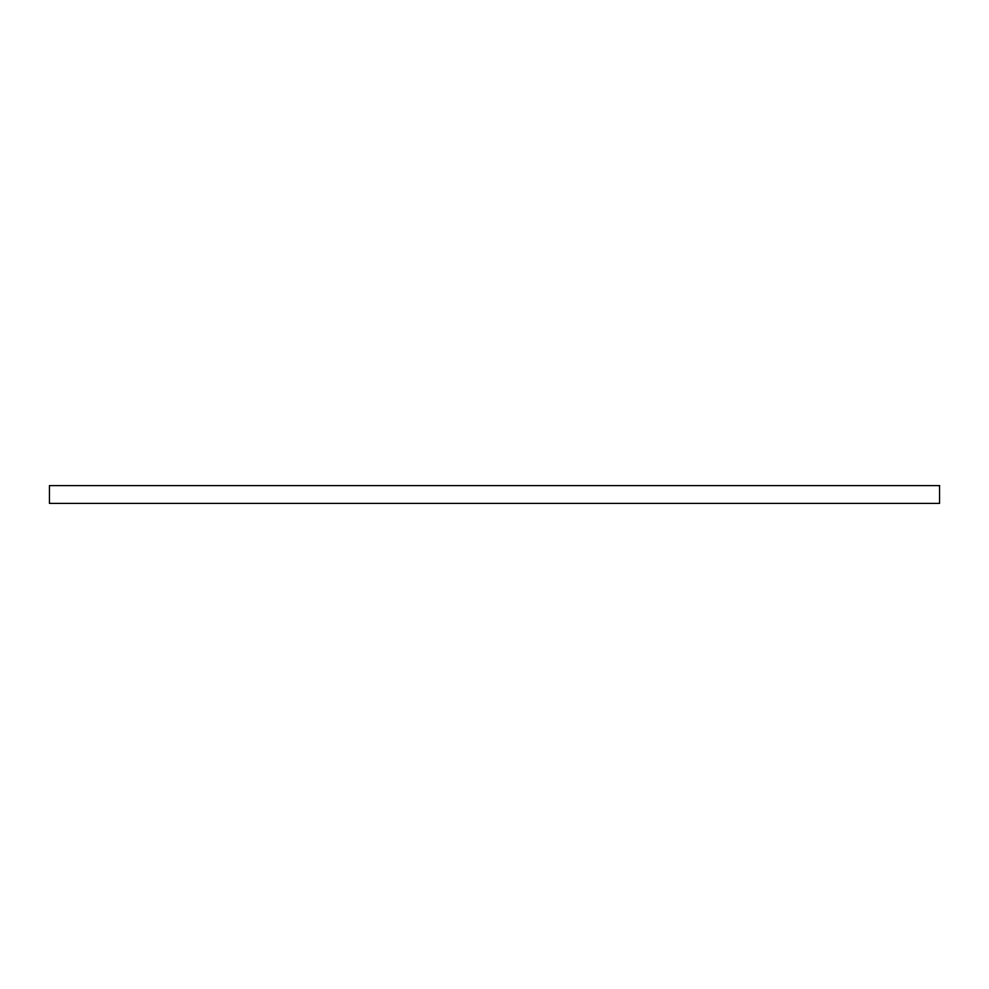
<?xml version="1.0" encoding="UTF-8"?>
<svg xmlns="http://www.w3.org/2000/svg" width="989" height="989" viewBox="0 0 989 989"><rect width="100%" height="100%" fill="white"/><g stroke="black" fill="none" stroke-linecap="round" stroke-linejoin="round"><path stroke-width="1.48" d="M939.55 485.599L49.45 485.599L49.45 503.401L939.55 503.401L939.55 485.599"/></g></svg>
